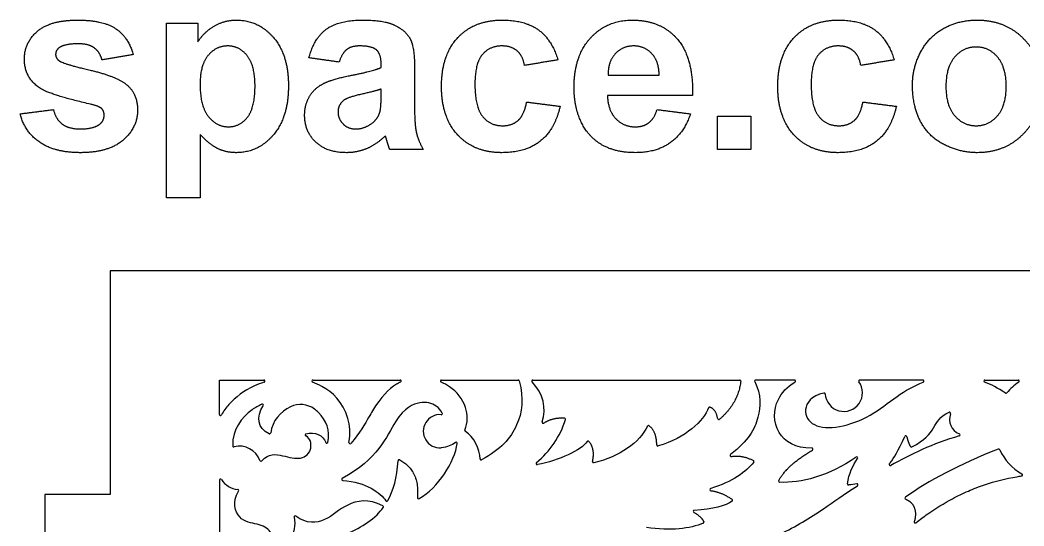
# Model space of a CAD drawing. Header units: millimetres. Extents: x -155 to 473, y -331 to 153.
# Drawn here: x 163.2 to 255.2, y -12 to 34.3 of the extents above; entities that cross this region are included whole.
import ezdxf

# ---------------------------------------------------------------- set-up
doc = ezdxf.new("R2010")
doc.units = ezdxf.units.MM
doc.header["$MEASUREMENT"] = 0
doc.layers.add('Layer 03', color=5, linetype='Continuous')

msp = doc.modelspace()

# ---------------------------------------------------------------- linework, layer by layer
at = {"layer": 'Layer 03'}
for p, q in [((343.426, 11.366), (171.426, 11.366)), ((171.426, 11.366), (171.426, -9.134)), ((181.426, -1.779), (181.426, 1.366)), ((181.426, 1.366), (185.496, 1.366)), ((190.009, 1.366), (197.996, 1.366)), ((201.787, 1.366), (208.801, 1.366)), ((210.153, 1.366), (229.11, 1.366)), ((234.123, 1.366), (230.58, 1.366)), ((245.896, 1.366), (240.121, 1.366)), ((251.587, 1.366), (254.637, 1.366)), ((181.426, -7.798), (181.426, -14.275)), ((171.426, -9.134), (165.426, -9.134)), ((165.426, -9.134), (165.426, -29.634))]:
    msp.add_line(p, q, dxfattribs=at)
for centre, radius, start, end in [((185.496, 1.266), 0.1, 287.73851, 90), ((190.009, 1.266), 0.1, 90, 249.88621), ((197.996, 1.266), 0.1, 295.38964, 90), ((201.787, 1.266), 0.1, 90, 246.39268), ((208.801, 1.266), 0.1, 15.65126, 90), ((210.153, 1.266), 0.1, 90, 223.6371), ((229.11, 1.266), 0.1, 353.29212, 90), ((230.58, 1.266), 0.1, 90, 206.97551), ((234.123, 1.266), 0.1, 301.07068, 90), ((238.651, 0.204), 1.713, 183.88693, 35.85686), ((240.121, 1.266), 0.1, 90, 215.85686), ((245.896, 1.266), 0.1, 290.74831, 90), ((251.587, 1.266), 0.1, 90, 250.14567), ((257.426, -2.941), 4.947, 123.54202, 140.79228), ((254.637, 1.266), 0.1, 303.54202, 90), ((236.842, 0.081), 0.1, 3.88693, 103.01018), ((253.515, 0.25), 0.1, 235.07843, 320.79228), ((185.36, -0.938), 0.1, 327.15431, 113.91098), ((188.881, -3.006), 2.129, 53.85538, 115.71287), ((181.526, -1.779), 0.1, 180, 331.1761), ((201.639, -3.323), 1.522, 85.70518, 274.20085), ((201.761, -1.706), 0.1, 265.70518, 26.70687), ((226.355, -1.223), 0.1, 70.80214, 156.70186), ((248.339, -1.681), 0.1, 338.55175, 112.90567), ((249.76, -2.239), 1.426, 158.55175, 248.50948), ((211.115, -2.493), 0.1, 161.82949, 302.27058), ((213.041, -2.225), 0.1, 343.68166, 88.07172), ((227.198, -2.156), 0.1, 190.40633, 310.71548), ((186.041, -3.457), 0.1, 246.40817, 352.956), ((189.386, -3.663), 0.1, 108.27658, 245.82102), ((204.026, -3.256), 0.1, 158.24113, 238.17167), ((220.741, -2.9), 0.1, 51.79896, 154.83809), ((249.201, -3.66), 0.1, 285.84311, 68.50948), ((191.275, -4.322), 0.1, 199.474, 346.51355), ((193.401, -4.365), 0.1, 167.91702, 318.1813), ((203.13, -4.436), 0.1, 352.50705, 126.14956), ((215.224, -4.336), 0.1, 42.3728, 143.69014), ((221.606, -4.578), 0.1, 179.5412, 285.85057), ((244.333, -3.845), 0.1, 9.69048, 154.72791), ((182.751, -4.661), 0.1, 181.4422, 284.73552), ((183.28, -6.675), 1.983, 19.71112, 104.73552), ((228.338, -5.537), 0.1, 128.50457, 278.37896), ((235.723, -4.962), 0.1, 300.81747, 91.44333), ((244.846, -4.676), 0.1, 209.96127, 297.17792), ((252.842, -5.054), 0.1, 24.75503, 111.35118), ((257.426, -2.941), 4.947, 204.75503, 240.23671), ((185.241, -5.973), 0.1, 199.71112, 319.29495), ((197.906, -6.03), 0.1, 61.67434, 177.19644), ((205.412, -5.858), 0.1, 180.26559, 298.24114), ((210.551, -6.27), 0.1, 129.34072, 279.47087), ((215.731, -6.106), 0.1, 168.79589, 283.4626), ((230.322, -6.106), 0.1, 321.0528, 61.41109), ((239.83, -5.774), 0.1, 325.54975, 125.71813), ((242.898, -6.375), 0.1, 141.11935, 299.42645), ((254.92, -7.322), 0.1, 277.95536, 60.23671), ((181.526, -7.798), 0.1, 32.60363, 180), ((183.28, -6.675), 1.983, 212.60363, 265.09928), ((192.736, -7.74), 0.1, 117.80607, 266.90196), ((232.772, -7.893), 0.1, 152.31653, 266.44302), ((239.085, -8.149), 0.1, 173.39427, 276.80615), ((239.851, -8.23), 0.1, 302.83592, 101.59719), ((183.102, -8.75), 0.1, 328.91896, 85.09928), ((226.485, -8.671), 0.1, 107.52202, 262.18507), ((196.768, -9.631), 0.1, 213.82888, 330.55811), ((199.677, -9.412), 0.1, 175.16453, 298.86521), ((228.351, -9.652), 0.1, 304.004, 54.54016), ((244.354, -9.456), 0.1, 125.63678, 249.55967), ((196.359, -10.26), 0.1, 323.24614, 61.36818), ((224.953, -10.67), 0.1, 91.93848, 242.66231), ((188.378, -11.182), 0.1, 53.08052, 190.80824), ((225.737, -11.652), 0.1, 292.60649, 28.19414), ((245.197, -11.63), 0.1, 162.86012, 308.51487)]:
    msp.add_arc(centre, radius, start, end, dxfattribs=at)
for points, degree in [([(164.748, 33.315), (165.934, 34.345), (168.424, 34.345)], 2), ([(168.424, 34.345), (170.796, 34.345), (171.949, 33.547)], 2), ([(176.599, 34.049), (178.031, 34.049), (179.463, 34.049)], 2), ([(176.599, 18.049), (176.599, 26.049), (176.599, 34.049)], 2), ([(179.463, 34.049), (179.463, 33.207), (179.463, 32.364)], 2), ([(180.942, 33.787), (181.875, 34.345), (183.011, 34.345)], 2), ([(183.011, 34.345), (184.994, 34.345), (186.376, 32.758)], 2), ([(191.215, 33.498), (192.336, 34.345), (194.545, 34.345)], 2), ([(194.545, 34.345), (196.551, 34.345), (197.532, 33.86)], 2), ([(203.285, 32.742), (204.785, 34.345), (207.344, 34.345)], 2), ([(207.344, 34.345), (209.438, 34.345), (210.674, 33.443)], 2), ([(215.444, 32.71), (216.955, 34.345), (219.265, 34.345)], 2), ([(219.265, 34.345), (221.861, 34.345), (223.361, 32.644)], 2), ([(234.099, 32.742), (235.6, 34.345), (238.159, 34.345)], 2), ([(238.159, 34.345), (240.253, 34.345), (241.489, 33.443)], 2), ([(247.805, 33.59), (249.173, 34.345), (250.859, 34.345)], 2), ([(250.859, 34.345), (253.466, 34.345), (255.131, 32.632)], 2), ([(163.562, 30.77), (163.562, 32.284), (164.748, 33.315)], 2), ([(171.949, 33.547), (173.102, 32.748), (173.537, 31.185)], 2), ([(179.463, 32.364), (180.009, 33.228), (180.942, 33.787)], 2), ([(189.636, 30.889), (190.094, 32.651), (191.215, 33.498)], 2), ([(197.532, 33.86), (198.514, 33.375), (198.914, 32.627)], 2), ([(210.674, 33.443), (211.91, 32.54), (212.45, 30.691)], 2), ([(241.489, 33.443), (242.725, 32.54), (243.265, 30.691)], 2), ([(245.69, 31.401), (246.437, 32.835), (247.805, 33.59)], 2), ([(186.376, 32.758), (187.759, 31.171), (187.759, 28.338)], 2), ([(198.914, 32.627), (199.315, 31.879), (199.315, 29.882)], 2), ([(201.784, 28.261), (201.784, 31.139), (203.285, 32.742)], 2), ([(213.932, 28.183), (213.932, 31.074), (215.444, 32.71)], 2), ([(223.361, 32.644), (224.861, 30.943), (224.796, 27.432)], 2), ([(232.599, 28.261), (232.599, 31.139), (234.099, 32.742)], 2), ([(255.131, 32.632), (256.796, 30.92), (256.796, 28.304)], 2), ([(166.773, 31.83), (166.426, 31.586), (166.426, 31.199)], 2), ([(168.5, 32.173), (167.295, 32.173), (166.773, 31.83)], 2), ([(169.972, 31.791), (169.457, 32.173), (168.5, 32.173)], 2), ([(170.673, 30.691), (170.488, 31.409), (169.972, 31.791)], 2), ([(182.211, 31.975), (181.111, 31.975), (180.386, 31.089)], 2), ([(183.982, 31.073), (183.267, 31.975), (182.211, 31.975)], 2), ([(193.098, 31.646), (192.668, 31.318), (192.401, 30.494)], 2), ([(194.296, 31.975), (193.528, 31.975), (193.098, 31.646)], 2), ([(195.843, 31.592), (195.434, 31.975), (194.296, 31.975)], 2), ([(196.253, 30.31), (196.253, 31.21), (195.843, 31.592)], 2), ([(207.322, 31.975), (206.191, 31.975), (205.518, 31.173)], 2), ([(208.705, 31.528), (208.173, 31.975), (207.322, 31.975)], 2), ([(209.389, 30.197), (209.238, 31.082), (208.705, 31.528)], 2), ([(219.403, 31.975), (218.375, 31.975), (217.707, 31.257)], 2), ([(221.032, 31.295), (220.363, 31.975), (219.403, 31.975)], 2), ([(221.734, 29.308), (221.7, 30.616), (221.032, 31.295)], 2), ([(238.137, 31.975), (237.006, 31.975), (236.333, 31.173)], 2), ([(239.52, 31.528), (238.988, 31.975), (238.137, 31.975)], 2), ([(240.204, 30.197), (240.052, 31.082), (239.52, 31.528)], 2), ([(244.944, 28.435), (244.944, 29.967), (245.69, 31.401)], 2), ([(250.776, 31.876), (249.605, 31.876), (248.805, 30.947)], 2), ([(252.743, 30.947), (251.949, 31.876), (250.776, 31.876)], 2), ([(164.934, 28.149), (163.562, 29.092), (163.562, 30.77)], 2), ([(166.426, 31.199), (166.426, 30.867), (166.73, 30.634)], 2), ([(166.73, 30.634), (167.142, 30.324), (169.577, 29.76)], 2), ([(173.537, 31.185), (172.105, 30.938), (170.673, 30.691)], 2), ([(180.386, 31.089), (179.66, 30.203), (179.66, 28.466)], 2), ([(184.697, 28.31), (184.697, 30.171), (183.982, 31.073)], 2), ([(192.401, 30.494), (191.018, 30.691), (189.636, 30.889)], 2), ([(205.518, 31.173), (204.846, 30.37), (204.846, 28.487)], 2), ([(212.45, 30.691), (210.92, 30.444), (209.389, 30.197)], 2), ([(217.707, 31.257), (217.037, 30.54), (217.048, 29.308)], 2), ([(236.333, 31.173), (235.66, 30.37), (235.66, 28.487)], 2), ([(243.265, 30.691), (241.734, 30.444), (240.204, 30.197)], 2), ([(248.805, 30.947), (248.006, 30.018), (248.006, 28.271)], 2), ([(253.537, 28.293), (253.537, 30.018), (252.743, 30.947)], 2), ([(169.577, 29.76), (172.012, 29.196), (172.977, 28.386)], 2), ([(193.352, 29.248), (195.446, 29.651), (196.253, 30)], 2), ([(196.253, 30), (196.253, 30.155), (196.253, 30.31)], 2), ([(199.315, 29.882), (199.315, 28.092), (199.315, 26.302)], 2), ([(189.697, 27.361), (190.154, 28.128), (190.978, 28.536)], 2), ([(190.978, 28.536), (191.801, 28.944), (193.352, 29.248)], 2), ([(217.048, 29.308), (219.391, 29.308), (221.734, 29.308)], 2), ([(169.628, 26.639), (165.926, 27.469), (164.934, 28.149)], 2), ([(172.977, 28.386), (173.932, 27.565), (173.932, 26.097)], 2), ([(179.66, 28.466), (179.66, 26.472), (180.418, 25.52)], 2), ([(184.004, 25.442), (184.697, 26.316), (184.697, 28.31)], 2), ([(187.759, 28.338), (187.759, 25.426), (186.365, 23.811)], 2), ([(196.253, 28.024), (195.69, 27.828), (194.471, 27.557)], 2), ([(196.253, 27.415), (196.253, 27.72), (196.253, 28.024)], 2), ([(203.285, 23.806), (201.784, 25.415), (201.784, 28.261)], 2), ([(204.846, 28.487), (204.846, 26.393), (205.535, 25.53)], 2), ([(215.079, 24.179), (213.932, 25.765), (213.932, 28.183)], 2), ([(234.1, 23.806), (232.599, 25.415), (232.599, 28.261)], 2), ([(235.66, 28.487), (235.66, 26.393), (236.349, 25.53)], 2), ([(245.69, 25.038), (244.944, 26.433), (244.944, 28.435)], 2), ([(248.006, 28.271), (248.006, 26.524), (248.805, 25.595)], 2), ([(252.743, 25.595), (253.537, 26.524), (253.537, 28.293)], 2), ([(256.796, 28.304), (256.796, 25.666), (255.115, 23.932)], 2), ([(189.241, 25.614), (189.241, 26.594), (189.697, 27.361)], 2), ([(192.876, 27.024), (192.302, 26.6), (192.302, 25.947)], 2), ([(194.471, 27.557), (193.251, 27.285), (192.876, 27.024)], 2), ([(196.139, 25.926), (196.253, 26.318), (196.253, 27.415)], 2), ([(208.805, 25.156), (209.358, 25.645), (209.586, 26.839)], 2), ([(209.586, 26.839), (211.117, 26.642), (212.648, 26.444)], 2), ([(224.796, 27.432), (220.895, 27.432), (216.994, 27.432)], 2), ([(216.994, 27.432), (217.028, 26.075), (217.749, 25.322)], 2), ([(239.619, 25.156), (240.173, 25.645), (240.401, 26.839)], 2), ([(240.401, 26.839), (241.932, 26.642), (243.463, 26.444)], 2), ([(163.167, 25.753), (164.697, 25.95), (166.228, 26.148)], 2), ([(166.228, 26.148), (166.424, 25.274), (167.021, 24.822)], 2), ([(170.653, 26.23), (170.424, 26.45), (169.628, 26.639)], 2), ([(170.87, 25.643), (170.87, 25.997), (170.653, 26.23)], 2), ([(173.932, 26.097), (173.932, 24.497), (172.608, 23.347)], 2), ([(192.302, 25.947), (192.302, 25.305), (192.761, 24.838)], 2), ([(195.44, 24.913), (195.972, 25.327), (196.139, 25.926)], 2), ([(199.315, 26.302), (199.315, 24.774), (199.481, 24.048)], 2), ([(212.648, 26.444), (212.182, 24.342), (210.859, 23.27)], 2), ([(220.782, 24.942), (221.281, 25.316), (221.537, 26.148)], 2), ([(221.537, 26.148), (223.068, 25.95), (224.599, 25.753)], 2), ([(243.463, 26.444), (242.997, 24.342), (241.674, 23.27)], 2), ([(164.962, 23.154), (163.589, 24.111), (163.167, 25.753)], 2), ([(170.469, 24.813), (170.87, 25.123), (170.87, 25.643)], 2), ([(180.418, 25.52), (181.176, 24.568), (182.264, 24.568)], 2), ([(182.264, 24.568), (183.31, 24.568), (184.004, 25.442)], 2), ([(190.266, 23.166), (189.241, 24.134), (189.241, 25.614)], 2), ([(192.761, 24.838), (193.219, 24.37), (193.929, 24.37)], 2), ([(193.929, 24.37), (194.721, 24.37), (195.44, 24.913)], 2), ([(205.535, 25.53), (206.224, 24.666), (207.384, 24.666)], 2), ([(207.384, 24.666), (208.251, 24.666), (208.805, 25.156)], 2), ([(217.749, 25.322), (218.471, 24.568), (219.549, 24.568)], 2), ([(219.549, 24.568), (220.282, 24.568), (220.782, 24.942)], 2), ([(224.599, 25.753), (224.009, 24.015), (222.738, 23.106)], 2), ([(227.068, 22.494), (227.068, 24.024), (227.068, 25.555)], 2), ([(227.068, 25.555), (228.599, 25.555), (230.13, 25.555)], 2), ([(230.13, 25.555), (230.13, 24.024), (230.13, 22.494)], 2), ([(236.349, 25.53), (237.038, 24.666), (238.199, 24.666)], 2), ([(238.199, 24.666), (239.066, 24.666), (239.619, 25.156)], 2), ([(247.869, 22.92), (246.437, 23.642), (245.69, 25.038)], 2), ([(248.805, 25.595), (249.605, 24.666), (250.776, 24.666)], 2), ([(250.776, 24.666), (251.949, 24.666), (252.743, 25.595)], 2), ([(167.021, 24.822), (167.617, 24.37), (168.69, 24.37)], 2), ([(168.69, 24.37), (169.872, 24.37), (170.469, 24.813)], 2), ([(199.481, 24.048), (199.648, 23.322), (200.105, 22.494)], 2), ([(219.554, 22.197), (216.531, 22.197), (215.079, 24.179)], 2), ([(255.115, 23.932), (253.434, 22.197), (250.881, 22.197)], 2), ([(168.69, 22.197), (166.335, 22.197), (164.962, 23.154)], 2), ([(172.608, 23.347), (171.284, 22.197), (168.69, 22.197)], 2), ([(181.275, 22.575), (180.508, 22.953), (179.66, 23.872)], 2), ([(179.66, 23.872), (179.66, 20.96), (179.66, 18.049)], 2), ([(186.365, 23.811), (184.971, 22.197), (182.986, 22.197)], 2), ([(193.071, 22.197), (191.292, 22.197), (190.266, 23.166)], 2), ([(196.642, 23.745), (195.861, 22.972), (194.971, 22.585)], 2), ([(196.75, 23.389), (196.674, 23.659), (196.642, 23.745)], 2), ([(197.043, 22.494), (196.924, 22.796), (196.75, 23.389)], 2), ([(207.313, 22.197), (204.787, 22.197), (203.285, 23.806)], 2), ([(210.859, 23.27), (209.537, 22.197), (207.313, 22.197)], 2), ([(222.738, 23.106), (221.466, 22.197), (219.554, 22.197)], 2), ([(238.128, 22.197), (235.602, 22.197), (234.1, 23.806)], 2), ([(241.674, 23.27), (240.352, 22.197), (238.128, 22.197)], 2), ([(182.986, 22.197), (182.042, 22.197), (181.275, 22.575)], 2), ([(194.971, 22.585), (194.08, 22.197), (193.071, 22.197)], 2), ([(200.105, 22.494), (198.574, 22.494), (197.043, 22.494)], 2), ([(230.13, 22.494), (228.599, 22.494), (227.068, 22.494)], 2), ([(250.881, 22.197), (249.302, 22.197), (247.869, 22.92)], 2), ([(179.66, 18.049), (178.13, 18.049), (176.599, 18.049)], 2), ([(211.02, -2.462), (211.427, -1.223), (211.114, 0.114), (210.081, 1.197)], 3), ([(229.209, 1.255), (228.972, -0.761), (227.263, -2.232)], 2), ([(253.458, 0.168), (252.778, 0.642), (252.143, 0.959), (251.553, 1.172)], 3), ([(186, -3.549), (184.891, -3.065), (184.797, -1.994), (185.444, -0.992)], 3), ([(187.957, -1.088), (187.014, -1.542), (186.275, -2.372), (186.14, -3.469)], 3), ([(226.263, -1.184), (225.762, -2.348), (224.214, -3.941), (221.633, -4.674)], 3), ([(227.1, -2.174), (226.943, -1.322), (226.388, -1.129)], 2), ([(210.487, -6.193), (211.723, -5.18), (212.691, -3.779), (213.137, -2.253)], 3), ([(213.045, -2.125), (211.943, -2.088), (211.169, -2.578)], 2), ([(189.355, -3.568), (190.168, -3.299), (190.952, -3.711), (191.18, -4.356)], 3), ([(205.312, -5.859), (205.308, -4.933), (204.765, -3.833), (203.973, -3.341)], 3), ([(220.651, -2.857), (219.936, -4.379), (218.122, -5.637), (215.754, -6.203)], 3), ([(221.506, -4.577), (221.516, -3.382), (220.803, -2.821)], 2), ([(199.725, -9.499), (201.475, -8.535), (203.014, -6.085), (203.229, -4.449)], 3), ([(203.071, -4.355), (202.737, -4.599), (202.306, -4.779), (201.751, -4.841)], 3), ([(215.143, -4.277), (214.602, -5.013), (212.55, -6.038), (210.567, -6.369)], 3), ([(215.633, -6.087), (215.869, -4.895), (215.298, -4.268)], 2), ([(249.228, -3.756), (246.831, -4.436), (244.687, -5.481), (242.948, -6.462)], 3), ([(244.432, -3.828), (244.511, -4.295), (244.759, -4.726)], 2), ([(232.684, -7.846), (233.412, -6.457), (235.775, -5.048)], 2), ([(252.806, -4.961), (249.213, -6.365), (246.419, -7.853), (244.295, -9.375)], 3), ([(196.855, -9.681), (197.375, -8.759), (197.731, -7.574), (197.807, -6.025)], 3), ([(197.954, -5.942), (199.786, -6.93), (199.577, -9.403)], 2), ([(230.4, -6.169), (229.699, -7.036), (228.422, -7.954), (226.455, -8.575)], 3), ([(228.352, -5.636), (229.388, -5.483), (230.37, -6.019)], 2), ([(239.772, -5.693), (237.34, -7.441), (234.648, -8.11), (232.766, -7.993)], 3), ([(238.985, -8.138), (239.091, -7.225), (239.509, -6.418), (239.913, -5.831)], 3), ([(192.731, -7.84), (194.865, -7.955), (196.224, -8.998), (196.685, -9.687)], 3), ([(239.831, -8.132), (239.61, -8.177), (239.367, -8.216), (239.096, -8.248)], 3), ([(226.471, -8.77), (227.479, -8.908), (228.409, -9.57)], 2), ([(228.407, -9.735), (227.825, -10.128), (226.672, -10.512), (224.95, -10.57)], 3), ([(224.907, -10.759), (225.549, -11.091), (225.825, -11.605)], 2), ([(188.28, -11.2), (188.558, -12.66), (187.76, -14.063), (186.151, -14.51)], 3), ([(225.775, -11.745), (224.549, -12.255), (222.808, -12.482), (220.555, -12.147)], 3)]:
    msp.add_open_spline(points, degree=degree, dxfattribs=at)
for points, knots in [([(185.527, 1.171), (185.221, 1.073), (183.934, 0.574), (182.531, -0.486), (181.803, -1.482), (181.613, -1.827)], [-544.318985, -544.318985, -544.318985, -544.318985, -543.267841, -539.765243, -538.177394, -538.177394, -538.177394, -538.177394]), ([(193.304, -4.344), (193.484, -3.503), (193.104, -0.929), (191.543, 0.486), (190.262, 1.067), (189.975, 1.172)], [136.261062, 136.261062, 136.261062, 136.261062, 137.632668, 141.135267, 142.130086, 142.130086, 142.130086, 142.130086]), ([(198.038, 1.176), (197.912, 1.116), (197.042, 0.652), (196.162, -0.225), (195.062, -2.148), (194.302, -3.508), (193.476, -4.432)], [150.665457, 150.665457, 150.665457, 150.665457, 151.210905, 154.464765, 154.86355, 155.660611, 155.660611, 155.660611, 155.660611]), ([(203.933, -3.219), (204.205, -2.536), (204.168, -0.889), (203.024, 0.506), (202.015, 1.057), (201.747, 1.175)], [-413.044669, -413.044669, -413.044669, -413.044669, -410.257371, -406.857653, -405.700815, -405.700815, -405.700815, -405.700815]), ([(208.898, 1.293), (209.354, -0.335), (208.97, -3.021), (207.206, -5.008), (205.459, -5.946)], [-425.810475, -425.810475, -425.810475, -425.810475, -421.383165, -416.573992, -416.573992, -416.573992, -416.573992]), ([(230.491, 1.221), (231.111, 0.003), (230.962, -2.361), (229.906, -4.161), (228.275, -5.459)], [1202.647835, 1202.647835, 1202.647835, 1202.647835, 1206.466518, 1211.011933, 1211.011933, 1211.011933, 1211.011933]), ([(235.721, -4.862), (234.213, -4.9), (232.162, -3.578), (232.193, -0.586), (233.46, 0.75), (234.175, 1.181)], [1187.376185, 1187.376185, 1187.376185, 1187.376185, 1191.387328, 1195.758905, 1198.640781, 1198.640781, 1198.640781, 1198.640781]), ([(236.819, 0.178), (235.648, -0.092), (234.775, -1.432), (235.711, -2.946), (238.139, -3.118), (241.195, -1.973), (243.393, -0.127), (245.099, 0.858), (245.931, 1.173)], [257.174636, 257.174636, 257.174636, 257.174636, 260.689747, 264.320779, 267.95181, 271.582842, 275.213873, 278.518102, 278.518102, 278.518102, 278.518102]), ([(185.319, -0.846), (185.017, -0.98), (183.749, -1.705), (182.612, -3.143), (182.651, -4.664)], [260.449414, 260.449414, 260.449414, 260.449414, 261.476645, 264.846852, 264.846852, 264.846852, 264.846852]), ([(201.85, -1.661), (201.714, -1.39), (201.165, -0.791), (199.933, -0.501), (197.673, -1.451), (195.914, -5.951), (192.69, -7.651)], [298.989394, 298.989394, 298.989394, 298.989394, 300.990928, 304.734747, 308.478565, 312.094954, 312.094954, 312.094954, 312.094954]), ([(191.372, -4.346), (191.626, -3.284), (191.139, -2.117), (190.273, -1.387), (190.136, -1.287)], [278.658933, 278.658933, 278.658933, 278.658933, 281.74396, 282.289112, 282.289112, 282.289112, 282.289112]), ([(244.892, -4.765), (246.092, -4.148), (246.94, -3.016), (247.428, -1.957), (248.3, -1.589)], [121.818358, 121.818358, 121.818358, 121.818358, 124.390614, 126.811587, 126.811587, 126.811587, 126.811587]), ([(185.317, -6.038), (185.944, -5.309), (187.327, -5.556), (188.956, -6.025), (190.008, -5.092), (189.779, -3.949), (189.345, -3.754)], [268.177865, 268.177865, 268.177865, 268.177865, 270.003674, 271.942414, 273.881154, 275.527838, 275.527838, 275.527838, 275.527838]), ([(242.821, -6.312), (242.846, -6.281), (243.252, -5.767), (243.603, -5.158), (244.243, -3.802)], [133.982461, 133.982461, 133.982461, 133.982461, 134.140711, 136.57457, 136.57457, 136.57457, 136.57457]), ([(245.259, -11.708), (245.615, -11.425), (246.686, -10.622), (248.286, -9.634), (250.043, -8.785), (251.991, -8.032), (253.638, -7.616), (254.791, -7.441), (254.934, -7.421)], [180.471172, 180.471172, 180.471172, 180.471172, 181.834075, 184.486519, 186.101347, 187.683098, 190.747614, 191.180705, 191.180705, 191.180705, 191.180705]), ([(185.909, -13.957), (186.372, -13.398), (186.267, -12.377), (184.989, -11.764), (183.154, -11.627), (182.574, -9.821), (183.188, -8.802)], [157.585686, 157.585686, 157.585686, 157.585686, 159.545902, 161.532025, 163.518148, 165.41542, 165.41542, 165.41542, 165.41542]), ([(222.615, -13.627), (224.769, -14.232), (228.513, -14.119), (232.888, -12.939), (236.618, -10.584), (238.583, -9.167), (239.905, -8.314)], [1148.044996, 1148.044996, 1148.044996, 1148.044996, 1153.99452, 1160.143638, 1166.292755, 1171.098211, 1171.098211, 1171.098211, 1171.098211]), ([(196.407, -10.172), (195.104, -9.46), (192.881, -9.917), (191.345, -11.623), (189.434, -11.85), (188.438, -11.102)], [227.216677, 227.216677, 227.216677, 227.216677, 230.36958, 233.602278, 236.609379, 236.609379, 236.609379, 236.609379]), ([(186.403, -16.472), (188.729, -14.582), (192.25, -13.051), (195.073, -11.915), (196.263, -10.556), (196.439, -10.32)], [243.838071, 243.838071, 243.838071, 243.838071, 250.005366, 256.320671, 257.506679, 257.506679, 257.506679, 257.506679])]:
    msp.add_open_spline(points, degree=3, knots=knots, dxfattribs=at)
msp.add_rational_spline([(244.319, -9.55), (244.644, -9.671), (244.86, -9.914), (245.427, -10.546), (245.102, -11.6)], [0.897845234117, 0.934091520125, 1, 0.844451725132, 0.854119059642], degree=2, knots=[179.029276, 179.029276, 179.029276, 179.382746, 179.382746, 180.216957, 180.216957, 180.216957], dxfattribs=at)

doc.saveas('drawing.dxf')
